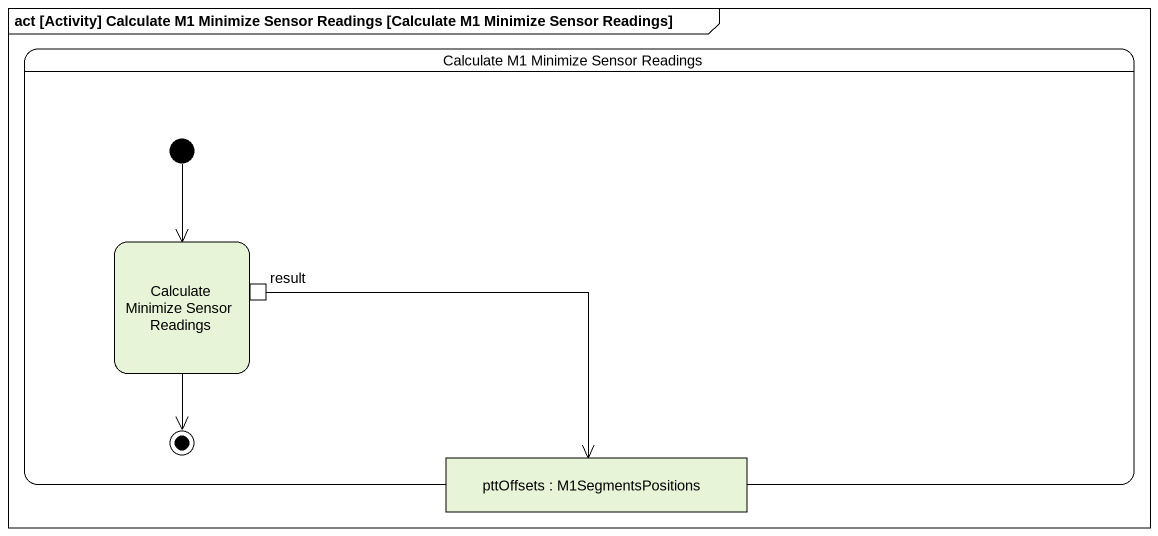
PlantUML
@startuml
mainframe act [Activity] Calculate M1 Minimize Sensor Readings [Calculate M1 Minimize Sensor Readings]
hide empty description
state "Calculate M1 Minimize Sensor Readings" as Calculate_M1_Minimize {
  state "Calculate Minimize Sensor Readings" as Calculate_Minimize_Sensor {
    state result <<outputPin>>
  }
  state "pttOffsets : M1SegmentsPositions" as pttOffsets <<object>>
  [*] --> Calculate_Minimize_Sensor
  Calculate_Minimize_Sensor --> [*]
}
result -right-> pttOffsets
@enduml
